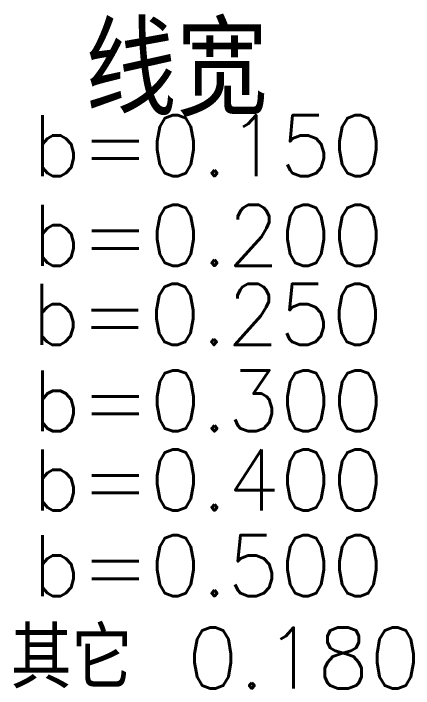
# Model space of a CAD drawing. Extents: x 365746627 to 729500028, y 528103248 to 1057099660.
# Drawn here: x 365889020 to 365915320, y 528173563 to 528217922 of the extents above; entities that cross this region are included whole.
import ezdxf

# ---------------------------------------------------------------- set-up
doc = ezdxf.new("R2010")
doc.units = 0
doc.header["$LTSCALE"] = 1000
doc.header["$MEASUREMENT"] = 0
doc.linetypes.add('DOTE', pattern=[2.42, 2, -0.2, 0.02, -0.2])
doc.layers.add('DOTE', color=1, linetype='DOTE')
doc.layers.add('PUB_TEXT', color=7, linetype='Continuous')
doc.styles.add('HZ', font='txt', dxfattribs={"width": 0.8, "bigfont": 'hztxt'})

msp = doc.modelspace()

# ---------------------------------------------------------------- texts
at = {"layer": 'DOTE', "style": 'HZ'}
msp.add_text('b=0.150', height=4000, dxfattribs=at).set_placement((365890230.5, 528207240.5))
at = {"layer": 'PUB_TEXT', "color": 7, "style": 'HZ'}
for s, height, p in [('线宽', 6000, (365893738.2, 528211226.4)), ('其它 0.180', 4000, (365888839.7, 528173563.3))]:
    msp.add_text(s, height=height, dxfattribs=at).set_placement(p)
at = {"layer": 'PUB_TEXT', "color": 2, "style": 'HZ'}
msp.add_text('b=0.200', height=4000, dxfattribs=at).set_placement((365890230.5, 528201345.4))
at = {"layer": 'PUB_TEXT', "color": 3, "style": 'HZ'}
msp.add_text('b=0.250', height=4000, dxfattribs=at).set_placement((365890199, 528196146.2))
at = {"layer": 'PUB_TEXT', "color": 4, "style": 'HZ'}
msp.add_text('b=0.300', height=4000, dxfattribs=at).set_placement((365890230.5, 528190469.3))
at = {"layer": 'PUB_TEXT', "color": 6, "style": 'HZ'}
msp.add_text('b=0.400', height=4000, dxfattribs=at).set_placement((365890230.5, 528185270))
at = {"layer": 'PUB_TEXT', "color": 5, "style": 'HZ'}
msp.add_text('b=0.500', height=4000, dxfattribs=at).set_placement((365890230.5, 528179637.5))

doc.saveas('drawing.dxf')
